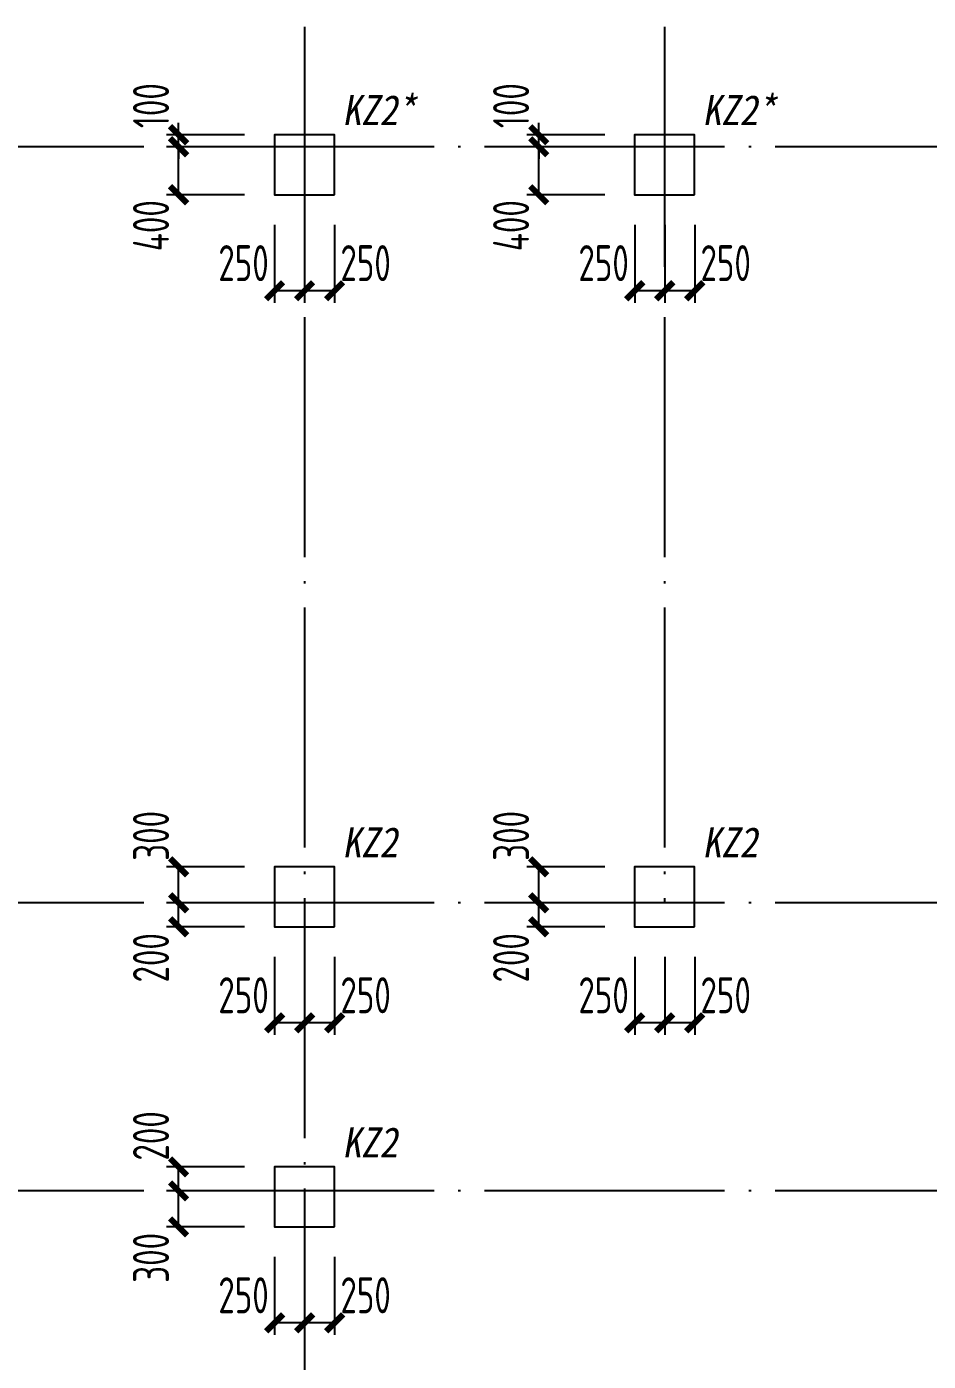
# Model space of a CAD drawing. Extents: x 9732137 to 18866768, y -962146 to 246094.
# Drawn here: x 9799983 to 9807495, y -25555 to -14435 of the extents above; entities that cross this region are included whole.
import ezdxf

# ---------------------------------------------------------------- set-up
doc = ezdxf.new("R2010")
doc.units = 0
doc.header["$LTSCALE"] = 1000
doc.linetypes.add('DOTE', pattern=[2.42, 2, -0.2, 0.02, -0.2])
doc.layers.get('0').update_dxf_attribs({"linetype": 'CONTINUOUS'})
doc.layers.get('Defpoints').update_dxf_attribs({"linetype": 'CONTINUOUS'})
for name, color, linetype in [('AXIS', 1, 'DOTE'), ('COLU', 7, 'CONTINUOUS'), ('COLU_DIM', 3, 'CONTINUOUS'), ('TEXT', 7, 'CONTINUOUS')]:
    doc.layers.add(name, color=color, linetype=linetype)
doc.styles.add('STYLE3', font='simhei.ttf', dxfattribs={"width": 0.9})
doc.styles.add('TSSD_Dimension', font='Tssdeng.shx', dxfattribs={"width": 0.7, "bigfont": 'hztxt.shx'})
doc.dimstyles.new('TSSD_100_100$0', dxfattribs={"dimtxt": 300, "dimasz": 100, "dimexe": 100, "dimexo": 250, "dimgap": 80, "dimtad": 1, "dimdec": 0, "dimzin": 0, "dimdsep": 46, "dimtxsty": 'TSSD_Dimension', "dimblk1": 'ARCHTICK', "dimblk2": 'ARCHTICK', "dimsah": 1, "dimcen": 0, "dimclrd": 3, "dimclre": 256, "dimclrt": 7, "dimadec": 1, "dimazin": 0, "dimtfac": 1, "dimtdec": 0, "dimtix": 1, "dimtmove": 2, "dimatfit": 3, "dimldrblk": 'ARCHTICK', "dimfxl": 1, "dimtolj": 1, "dimtzin": 0, "dimarcsym": 0})

# ---------------------------------------------------------------- blocks, each defined once
blk = doc.blocks.new('_ArchTick')
at = {"color": 0, "linetype": 'ByBlock', "const_width": 0.5}
blk.add_lwpolyline([(-0.71, -0.71), (0.71, 0.71)], dxfattribs=at)
blk = doc.blocks.new('*D231')
at = {"layer": 'COLU_DIM', "lineweight": -2}
for p, q in [((9805299, -16085), (9805299, -16735)), ((9805549, -16085), (9805549, -16735))]:
    blk.add_line(p, q, dxfattribs=at)
at = {"layer": 'COLU_DIM', "color": 3, "lineweight": -2}
blk.add_line((9805549, -16635), (9805299, -16635), dxfattribs=at)
at = {"layer": 'Defpoints', "color": 0}
for p in [(9805299, -15835), (9805549, -15835), (9805299, -16635)]:
    blk.add_point(p, dxfattribs=at)
at = {"layer": 'COLU_DIM', "color": 3, "lineweight": -2, "xscale": 100, "yscale": 100, "zscale": 100, "rotation": 180}
blk.add_blockref('_ArchTick', (9805299, -16635), dxfattribs=at)
at = {"layer": 'COLU_DIM', "color": 3, "lineweight": -2, "xscale": 100, "yscale": 100, "zscale": 100}
blk.add_blockref('_ArchTick', (9805549, -16635), dxfattribs=at)
at = {"layer": 'COLU_DIM', "color": 7, "insert": (9805807, -16405), "char_height": 300, "attachment_point": 5, "style": 'TSSD_Dimension'}
blk.add_mtext('\\A1;250', dxfattribs=at)
blk = doc.blocks.new('*D232')
at = {"layer": 'COLU_DIM', "lineweight": -2}
for p, q in [((9805049, -16085), (9805049, -16735)), ((9805299, -16085), (9805299, -16735))]:
    blk.add_line(p, q, dxfattribs=at)
at = {"layer": 'COLU_DIM', "color": 3, "lineweight": -2}
blk.add_line((9805299, -16635), (9805049, -16635), dxfattribs=at)
at = {"layer": 'Defpoints', "color": 0}
for p in [(9805049, -15835), (9805299, -15835), (9805049, -16635)]:
    blk.add_point(p, dxfattribs=at)
at = {"layer": 'COLU_DIM', "color": 3, "lineweight": -2, "xscale": 100, "yscale": 100, "zscale": 100, "rotation": 180}
blk.add_blockref('_ArchTick', (9805049, -16635), dxfattribs=at)
at = {"layer": 'COLU_DIM', "color": 3, "lineweight": -2, "xscale": 100, "yscale": 100, "zscale": 100}
blk.add_blockref('_ArchTick', (9805299, -16635), dxfattribs=at)
at = {"layer": 'COLU_DIM', "color": 7, "insert": (9804790, -16405), "char_height": 300, "attachment_point": 5, "style": 'TSSD_Dimension'}
blk.add_mtext('\\A1;250', dxfattribs=at)
blk = doc.blocks.new('*D233')
at = {"layer": 'COLU_DIM', "lineweight": -2}
for p, q in [((9804799, -15435), (9804149, -15435)), ((9804799, -15835), (9804149, -15835))]:
    blk.add_line(p, q, dxfattribs=at)
at = {"layer": 'COLU_DIM', "color": 3, "lineweight": -2}
blk.add_line((9804249, -15835), (9804249, -15435), dxfattribs=at)
at = {"layer": 'Defpoints', "color": 0}
for p in [(9804249, -15435), (9805049, -15435), (9805049, -15835)]:
    blk.add_point(p, dxfattribs=at)
at = {"layer": 'COLU_DIM', "color": 3, "lineweight": -2, "xscale": 100, "yscale": 100, "zscale": 100}
for p, rotation in [((9804249, -15435), 90), ((9804249, -15835), 270)]:
    blk.add_blockref('_ArchTick', p, dxfattribs=dict(at, rotation=rotation))
at = {"layer": 'COLU_DIM', "color": 7, "insert": (9804019, -16093), "char_height": 300, "attachment_point": 5, "rotation": 90, "style": 'TSSD_Dimension'}
blk.add_mtext('\\A1;400', dxfattribs=at)
blk = doc.blocks.new('*D234')
at = {"layer": 'COLU_DIM', "lineweight": -2}
for p, q in [((9804799, -15335), (9804149, -15335)), ((9804799, -15435), (9804149, -15435))]:
    blk.add_line(p, q, dxfattribs=at)
at = {"layer": 'COLU_DIM', "color": 3, "lineweight": -2}
for p, q in [((9804249, -15335), (9804249, -15235)), ((9804249, -15435), (9804249, -15335)), ((9804249, -15435), (9804249, -15535))]:
    blk.add_line(p, q, dxfattribs=at)
at = {"layer": 'Defpoints', "color": 0}
for p in [(9804249, -15335), (9805049, -15335), (9805049, -15435)]:
    blk.add_point(p, dxfattribs=at)
at = {"layer": 'COLU_DIM', "color": 3, "lineweight": -2, "xscale": 100, "yscale": 100, "zscale": 100}
for p, rotation in [((9804249, -15335), 270), ((9804249, -15435), 90)]:
    blk.add_blockref('_ArchTick', p, dxfattribs=dict(at, rotation=rotation))
at = {"layer": 'COLU_DIM', "color": 7, "insert": (9804019, -15093), "char_height": 300, "attachment_point": 5, "rotation": 90, "style": 'TSSD_Dimension'}
blk.add_mtext('\\A1;100', dxfattribs=at)
blk = doc.blocks.new('*D235')
at = {"layer": 'COLU_DIM', "lineweight": -2}
for p, q in [((9805299, -22185), (9805299, -22835)), ((9805549, -22185), (9805549, -22835))]:
    blk.add_line(p, q, dxfattribs=at)
at = {"layer": 'COLU_DIM', "color": 3, "lineweight": -2}
blk.add_line((9805549, -22735), (9805299, -22735), dxfattribs=at)
at = {"layer": 'Defpoints', "color": 0}
for p in [(9805299, -21935), (9805549, -21935), (9805299, -22735)]:
    blk.add_point(p, dxfattribs=at)
at = {"layer": 'COLU_DIM', "color": 3, "lineweight": -2, "xscale": 100, "yscale": 100, "zscale": 100, "rotation": 180}
blk.add_blockref('_ArchTick', (9805299, -22735), dxfattribs=at)
at = {"layer": 'COLU_DIM', "color": 3, "lineweight": -2, "xscale": 100, "yscale": 100, "zscale": 100}
blk.add_blockref('_ArchTick', (9805549, -22735), dxfattribs=at)
at = {"layer": 'COLU_DIM', "color": 7, "insert": (9805807, -22505), "char_height": 300, "attachment_point": 5, "style": 'TSSD_Dimension'}
blk.add_mtext('\\A1;250', dxfattribs=at)
blk = doc.blocks.new('*D236')
at = {"layer": 'COLU_DIM', "lineweight": -2}
for p, q in [((9805049, -22185), (9805049, -22835)), ((9805299, -22185), (9805299, -22835))]:
    blk.add_line(p, q, dxfattribs=at)
at = {"layer": 'COLU_DIM', "color": 3, "lineweight": -2}
blk.add_line((9805299, -22735), (9805049, -22735), dxfattribs=at)
at = {"layer": 'Defpoints', "color": 0}
for p in [(9805049, -21935), (9805299, -21935), (9805049, -22735)]:
    blk.add_point(p, dxfattribs=at)
at = {"layer": 'COLU_DIM', "color": 3, "lineweight": -2, "xscale": 100, "yscale": 100, "zscale": 100, "rotation": 180}
blk.add_blockref('_ArchTick', (9805049, -22735), dxfattribs=at)
at = {"layer": 'COLU_DIM', "color": 3, "lineweight": -2, "xscale": 100, "yscale": 100, "zscale": 100}
blk.add_blockref('_ArchTick', (9805299, -22735), dxfattribs=at)
at = {"layer": 'COLU_DIM', "color": 7, "insert": (9804790, -22505), "char_height": 300, "attachment_point": 5, "style": 'TSSD_Dimension'}
blk.add_mtext('\\A1;250', dxfattribs=at)
blk = doc.blocks.new('*D237')
at = {"layer": 'COLU_DIM', "lineweight": -2}
for p, q in [((9804799, -21735), (9804149, -21735)), ((9804799, -21935), (9804149, -21935))]:
    blk.add_line(p, q, dxfattribs=at)
at = {"layer": 'COLU_DIM', "color": 3, "lineweight": -2}
blk.add_line((9804249, -21935), (9804249, -21735), dxfattribs=at)
at = {"layer": 'Defpoints', "color": 0}
for p in [(9804249, -21735), (9805049, -21735), (9805049, -21935)]:
    blk.add_point(p, dxfattribs=at)
at = {"layer": 'COLU_DIM', "color": 3, "lineweight": -2, "xscale": 100, "yscale": 100, "zscale": 100}
for p, rotation in [((9804249, -21735), 90), ((9804249, -21935), 270)]:
    blk.add_blockref('_ArchTick', p, dxfattribs=dict(at, rotation=rotation))
at = {"layer": 'COLU_DIM', "color": 7, "insert": (9804019, -22193), "char_height": 300, "attachment_point": 5, "rotation": 90, "style": 'TSSD_Dimension'}
blk.add_mtext('\\A1;200', dxfattribs=at)
blk = doc.blocks.new('*D238')
at = {"layer": 'COLU_DIM', "lineweight": -2}
for p, q in [((9804799, -21435), (9804149, -21435)), ((9804799, -21735), (9804149, -21735))]:
    blk.add_line(p, q, dxfattribs=at)
at = {"layer": 'COLU_DIM', "color": 3, "lineweight": -2}
blk.add_line((9804249, -21735), (9804249, -21435), dxfattribs=at)
at = {"layer": 'Defpoints', "color": 0}
for p in [(9804249, -21435), (9805049, -21435), (9805049, -21735)]:
    blk.add_point(p, dxfattribs=at)
at = {"layer": 'COLU_DIM', "color": 3, "lineweight": -2, "xscale": 100, "yscale": 100, "zscale": 100}
for p, rotation in [((9804249, -21435), 90), ((9804249, -21735), 270)]:
    blk.add_blockref('_ArchTick', p, dxfattribs=dict(at, rotation=rotation))
at = {"layer": 'COLU_DIM', "color": 7, "insert": (9804019, -21177), "char_height": 300, "attachment_point": 5, "rotation": 90, "style": 'TSSD_Dimension'}
blk.add_mtext('\\A1;300', dxfattribs=at)
blk = doc.blocks.new('*D239')
at = {"layer": 'COLU_DIM', "lineweight": -2}
for p, q in [((9802299, -16085), (9802299, -16735)), ((9802549, -16085), (9802549, -16735))]:
    blk.add_line(p, q, dxfattribs=at)
at = {"layer": 'COLU_DIM', "color": 3, "lineweight": -2}
blk.add_line((9802549, -16635), (9802299, -16635), dxfattribs=at)
at = {"layer": 'Defpoints', "color": 0}
for p in [(9802299, -15835), (9802549, -15835), (9802299, -16635)]:
    blk.add_point(p, dxfattribs=at)
at = {"layer": 'COLU_DIM', "color": 3, "lineweight": -2, "xscale": 100, "yscale": 100, "zscale": 100, "rotation": 180}
blk.add_blockref('_ArchTick', (9802299, -16635), dxfattribs=at)
at = {"layer": 'COLU_DIM', "color": 3, "lineweight": -2, "xscale": 100, "yscale": 100, "zscale": 100}
blk.add_blockref('_ArchTick', (9802549, -16635), dxfattribs=at)
at = {"layer": 'COLU_DIM', "color": 7, "insert": (9802807, -16405), "char_height": 300, "attachment_point": 5, "style": 'TSSD_Dimension'}
blk.add_mtext('\\A1;250', dxfattribs=at)
blk = doc.blocks.new('*D240')
at = {"layer": 'COLU_DIM', "lineweight": -2}
for p, q in [((9802049, -16085), (9802049, -16735)), ((9802299, -16085), (9802299, -16735))]:
    blk.add_line(p, q, dxfattribs=at)
at = {"layer": 'COLU_DIM', "color": 3, "lineweight": -2}
blk.add_line((9802299, -16635), (9802049, -16635), dxfattribs=at)
at = {"layer": 'Defpoints', "color": 0}
for p in [(9802049, -15835), (9802299, -15835), (9802049, -16635)]:
    blk.add_point(p, dxfattribs=at)
at = {"layer": 'COLU_DIM', "color": 3, "lineweight": -2, "xscale": 100, "yscale": 100, "zscale": 100, "rotation": 180}
blk.add_blockref('_ArchTick', (9802049, -16635), dxfattribs=at)
at = {"layer": 'COLU_DIM', "color": 3, "lineweight": -2, "xscale": 100, "yscale": 100, "zscale": 100}
blk.add_blockref('_ArchTick', (9802299, -16635), dxfattribs=at)
at = {"layer": 'COLU_DIM', "color": 7, "insert": (9801790, -16405), "char_height": 300, "attachment_point": 5, "style": 'TSSD_Dimension'}
blk.add_mtext('\\A1;250', dxfattribs=at)
blk = doc.blocks.new('*D241')
at = {"layer": 'COLU_DIM', "lineweight": -2}
for p, q in [((9801799, -15435), (9801149, -15435)), ((9801799, -15835), (9801149, -15835))]:
    blk.add_line(p, q, dxfattribs=at)
at = {"layer": 'COLU_DIM', "color": 3, "lineweight": -2}
blk.add_line((9801249, -15835), (9801249, -15435), dxfattribs=at)
at = {"layer": 'Defpoints', "color": 0}
for p in [(9801249, -15435), (9802049, -15435), (9802049, -15835)]:
    blk.add_point(p, dxfattribs=at)
at = {"layer": 'COLU_DIM', "color": 3, "lineweight": -2, "xscale": 100, "yscale": 100, "zscale": 100}
for p, rotation in [((9801249, -15435), 90), ((9801249, -15835), 270)]:
    blk.add_blockref('_ArchTick', p, dxfattribs=dict(at, rotation=rotation))
at = {"layer": 'COLU_DIM', "color": 7, "insert": (9801019, -16093), "char_height": 300, "attachment_point": 5, "rotation": 90, "style": 'TSSD_Dimension'}
blk.add_mtext('\\A1;400', dxfattribs=at)
blk = doc.blocks.new('*D242')
at = {"layer": 'COLU_DIM', "lineweight": -2}
for p, q in [((9801799, -15335), (9801149, -15335)), ((9801799, -15435), (9801149, -15435))]:
    blk.add_line(p, q, dxfattribs=at)
at = {"layer": 'COLU_DIM', "color": 3, "lineweight": -2}
for p, q in [((9801249, -15335), (9801249, -15235)), ((9801249, -15435), (9801249, -15335)), ((9801249, -15435), (9801249, -15535))]:
    blk.add_line(p, q, dxfattribs=at)
at = {"layer": 'Defpoints', "color": 0}
for p in [(9801249, -15335), (9802049, -15335), (9802049, -15435)]:
    blk.add_point(p, dxfattribs=at)
at = {"layer": 'COLU_DIM', "color": 3, "lineweight": -2, "xscale": 100, "yscale": 100, "zscale": 100}
for p, rotation in [((9801249, -15335), 270), ((9801249, -15435), 90)]:
    blk.add_blockref('_ArchTick', p, dxfattribs=dict(at, rotation=rotation))
at = {"layer": 'COLU_DIM', "color": 7, "insert": (9801019, -15093), "char_height": 300, "attachment_point": 5, "rotation": 90, "style": 'TSSD_Dimension'}
blk.add_mtext('\\A1;100', dxfattribs=at)
blk = doc.blocks.new('*D243')
at = {"layer": 'COLU_DIM', "lineweight": -2}
for p, q in [((9802299, -22185), (9802299, -22835)), ((9802549, -22185), (9802549, -22835))]:
    blk.add_line(p, q, dxfattribs=at)
at = {"layer": 'COLU_DIM', "color": 3, "lineweight": -2}
blk.add_line((9802549, -22735), (9802299, -22735), dxfattribs=at)
at = {"layer": 'Defpoints', "color": 0}
for p in [(9802299, -21935), (9802549, -21935), (9802299, -22735)]:
    blk.add_point(p, dxfattribs=at)
at = {"layer": 'COLU_DIM', "color": 3, "lineweight": -2, "xscale": 100, "yscale": 100, "zscale": 100, "rotation": 180}
blk.add_blockref('_ArchTick', (9802299, -22735), dxfattribs=at)
at = {"layer": 'COLU_DIM', "color": 3, "lineweight": -2, "xscale": 100, "yscale": 100, "zscale": 100}
blk.add_blockref('_ArchTick', (9802549, -22735), dxfattribs=at)
at = {"layer": 'COLU_DIM', "color": 7, "insert": (9802807, -22505), "char_height": 300, "attachment_point": 5, "style": 'TSSD_Dimension'}
blk.add_mtext('\\A1;250', dxfattribs=at)
blk = doc.blocks.new('*D244')
at = {"layer": 'COLU_DIM', "lineweight": -2}
for p, q in [((9802049, -22185), (9802049, -22835)), ((9802299, -22185), (9802299, -22835))]:
    blk.add_line(p, q, dxfattribs=at)
at = {"layer": 'COLU_DIM', "color": 3, "lineweight": -2}
blk.add_line((9802299, -22735), (9802049, -22735), dxfattribs=at)
at = {"layer": 'Defpoints', "color": 0}
for p in [(9802049, -21935), (9802299, -21935), (9802049, -22735)]:
    blk.add_point(p, dxfattribs=at)
at = {"layer": 'COLU_DIM', "color": 3, "lineweight": -2, "xscale": 100, "yscale": 100, "zscale": 100, "rotation": 180}
blk.add_blockref('_ArchTick', (9802049, -22735), dxfattribs=at)
at = {"layer": 'COLU_DIM', "color": 3, "lineweight": -2, "xscale": 100, "yscale": 100, "zscale": 100}
blk.add_blockref('_ArchTick', (9802299, -22735), dxfattribs=at)
at = {"layer": 'COLU_DIM', "color": 7, "insert": (9801790, -22505), "char_height": 300, "attachment_point": 5, "style": 'TSSD_Dimension'}
blk.add_mtext('\\A1;250', dxfattribs=at)
blk = doc.blocks.new('*D245')
at = {"layer": 'COLU_DIM', "lineweight": -2}
for p, q in [((9801799, -21735), (9801149, -21735)), ((9801799, -21935), (9801149, -21935))]:
    blk.add_line(p, q, dxfattribs=at)
at = {"layer": 'COLU_DIM', "color": 3, "lineweight": -2}
blk.add_line((9801249, -21935), (9801249, -21735), dxfattribs=at)
at = {"layer": 'Defpoints', "color": 0}
for p in [(9801249, -21735), (9802049, -21735), (9802049, -21935)]:
    blk.add_point(p, dxfattribs=at)
at = {"layer": 'COLU_DIM', "color": 3, "lineweight": -2, "xscale": 100, "yscale": 100, "zscale": 100}
for p, rotation in [((9801249, -21735), 90), ((9801249, -21935), 270)]:
    blk.add_blockref('_ArchTick', p, dxfattribs=dict(at, rotation=rotation))
at = {"layer": 'COLU_DIM', "color": 7, "insert": (9801019, -22193), "char_height": 300, "attachment_point": 5, "rotation": 90, "style": 'TSSD_Dimension'}
blk.add_mtext('\\A1;200', dxfattribs=at)
blk = doc.blocks.new('*D246')
at = {"layer": 'COLU_DIM', "lineweight": -2}
for p, q in [((9801799, -21435), (9801149, -21435)), ((9801799, -21735), (9801149, -21735))]:
    blk.add_line(p, q, dxfattribs=at)
at = {"layer": 'COLU_DIM', "color": 3, "lineweight": -2}
blk.add_line((9801249, -21735), (9801249, -21435), dxfattribs=at)
at = {"layer": 'Defpoints', "color": 0}
for p in [(9801249, -21435), (9802049, -21435), (9802049, -21735)]:
    blk.add_point(p, dxfattribs=at)
at = {"layer": 'COLU_DIM', "color": 3, "lineweight": -2, "xscale": 100, "yscale": 100, "zscale": 100}
for p, rotation in [((9801249, -21435), 90), ((9801249, -21735), 270)]:
    blk.add_blockref('_ArchTick', p, dxfattribs=dict(at, rotation=rotation))
at = {"layer": 'COLU_DIM', "color": 7, "insert": (9801019, -21177), "char_height": 300, "attachment_point": 5, "rotation": 90, "style": 'TSSD_Dimension'}
blk.add_mtext('\\A1;300', dxfattribs=at)
blk = doc.blocks.new('*D247')
at = {"layer": 'COLU_DIM', "lineweight": -2}
for p, q in [((9802299, -24685), (9802299, -25335)), ((9802549, -24685), (9802549, -25335))]:
    blk.add_line(p, q, dxfattribs=at)
at = {"layer": 'COLU_DIM', "color": 3, "lineweight": -2}
blk.add_line((9802549, -25235), (9802299, -25235), dxfattribs=at)
at = {"layer": 'Defpoints', "color": 0}
for p in [(9802299, -24435), (9802549, -24435), (9802299, -25235)]:
    blk.add_point(p, dxfattribs=at)
at = {"layer": 'COLU_DIM', "color": 3, "lineweight": -2, "xscale": 100, "yscale": 100, "zscale": 100, "rotation": 180}
blk.add_blockref('_ArchTick', (9802299, -25235), dxfattribs=at)
at = {"layer": 'COLU_DIM', "color": 3, "lineweight": -2, "xscale": 100, "yscale": 100, "zscale": 100}
blk.add_blockref('_ArchTick', (9802549, -25235), dxfattribs=at)
at = {"layer": 'COLU_DIM', "color": 7, "insert": (9802807, -25005), "char_height": 300, "attachment_point": 5, "style": 'TSSD_Dimension'}
blk.add_mtext('\\A1;250', dxfattribs=at)
blk = doc.blocks.new('*D248')
at = {"layer": 'COLU_DIM', "lineweight": -2}
for p, q in [((9802049, -24685), (9802049, -25335)), ((9802299, -24685), (9802299, -25335))]:
    blk.add_line(p, q, dxfattribs=at)
at = {"layer": 'COLU_DIM', "color": 3, "lineweight": -2}
blk.add_line((9802299, -25235), (9802049, -25235), dxfattribs=at)
at = {"layer": 'Defpoints', "color": 0}
for p in [(9802049, -24435), (9802299, -24435), (9802049, -25235)]:
    blk.add_point(p, dxfattribs=at)
at = {"layer": 'COLU_DIM', "color": 3, "lineweight": -2, "xscale": 100, "yscale": 100, "zscale": 100, "rotation": 180}
blk.add_blockref('_ArchTick', (9802049, -25235), dxfattribs=at)
at = {"layer": 'COLU_DIM', "color": 3, "lineweight": -2, "xscale": 100, "yscale": 100, "zscale": 100}
blk.add_blockref('_ArchTick', (9802299, -25235), dxfattribs=at)
at = {"layer": 'COLU_DIM', "color": 7, "insert": (9801790, -25005), "char_height": 300, "attachment_point": 5, "style": 'TSSD_Dimension'}
blk.add_mtext('\\A1;250', dxfattribs=at)
blk = doc.blocks.new('*D249')
at = {"layer": 'COLU_DIM', "lineweight": -2}
for p, q in [((9801799, -24135), (9801149, -24135)), ((9801799, -24435), (9801149, -24435))]:
    blk.add_line(p, q, dxfattribs=at)
at = {"layer": 'COLU_DIM', "color": 3, "lineweight": -2}
blk.add_line((9801249, -24435), (9801249, -24135), dxfattribs=at)
at = {"layer": 'Defpoints', "color": 0}
for p in [(9801249, -24135), (9802049, -24135), (9802049, -24435)]:
    blk.add_point(p, dxfattribs=at)
at = {"layer": 'COLU_DIM', "color": 3, "lineweight": -2, "xscale": 100, "yscale": 100, "zscale": 100}
for p, rotation in [((9801249, -24135), 90), ((9801249, -24435), 270)]:
    blk.add_blockref('_ArchTick', p, dxfattribs=dict(at, rotation=rotation))
at = {"layer": 'COLU_DIM', "color": 7, "insert": (9801019, -24693), "char_height": 300, "attachment_point": 5, "rotation": 90, "style": 'TSSD_Dimension'}
blk.add_mtext('\\A1;300', dxfattribs=at)
blk = doc.blocks.new('*D250')
at = {"layer": 'COLU_DIM', "lineweight": -2}
for p, q in [((9801799, -23935), (9801149, -23935)), ((9801799, -24135), (9801149, -24135))]:
    blk.add_line(p, q, dxfattribs=at)
at = {"layer": 'COLU_DIM', "color": 3, "lineweight": -2}
blk.add_line((9801249, -24135), (9801249, -23935), dxfattribs=at)
at = {"layer": 'Defpoints', "color": 0}
for p in [(9801249, -23935), (9802049, -23935), (9802049, -24135)]:
    blk.add_point(p, dxfattribs=at)
at = {"layer": 'COLU_DIM', "color": 3, "lineweight": -2, "xscale": 100, "yscale": 100, "zscale": 100}
for p, rotation in [((9801249, -23935), 90), ((9801249, -24135), 270)]:
    blk.add_blockref('_ArchTick', p, dxfattribs=dict(at, rotation=rotation))
at = {"layer": 'COLU_DIM', "color": 7, "insert": (9801019, -23677), "char_height": 300, "attachment_point": 5, "rotation": 90, "style": 'TSSD_Dimension'}
blk.add_mtext('\\A1;200', dxfattribs=at)

msp = doc.modelspace()

# ---------------------------------------------------------------- linework, layer by layer
at = {"layer": 'AXIS'}
for p, q in [((9802298.5, -14435.1, 0), (9802298.5, -31435.1, 0)), ((9805298.5, -14435.1, 0), (9805298.5, -21735.1, 0)), ((9817898.5, -15435.1, 0), (9793898.5, -15435.1, 0)), ((9817898.5, -21735.1, 0), (9793898.5, -21735.1, 0)), ((9817898.5, -24135.1, 0), (9793898.5, -24135.1, 0))]:
    msp.add_line(p, q, dxfattribs=at)
at = {"layer": 'COLU', "ltscale": 1}
for points in [[(9802548.5, -15835.1), (9802548.5, -15335.1), (9802048.5, -15335.1), (9802048.5, -15835.1)], [(9805548.5, -15835.1), (9805548.5, -15335.1), (9805048.5, -15335.1), (9805048.5, -15835.1)], [(9802548.5, -21935.1), (9802548.5, -21435.1), (9802048.5, -21435.1), (9802048.5, -21935.1)], [(9805548.5, -21935.1), (9805548.5, -21435.1), (9805048.5, -21435.1), (9805048.5, -21935.1)], [(9802548.5, -24435.1), (9802548.5, -23935.1), (9802048.5, -23935.1), (9802048.5, -24435.1)]]:
    msp.add_lwpolyline(points, close=True, dxfattribs=at)

# ---------------------------------------------------------------- texts
at = {"layer": 'TEXT', "color": 2, "style": 'STYLE3', "oblique": 10, "width": 0.9}
for s, p in [('KZ2*', (9802616, -15255.5, 0)), ('KZ2*', (9805616, -15255.5, 0)), ('KZ2', (9802616, -21355.5, 0)), ('KZ2', (9805616, -21355.5, 0)), ('KZ2', (9802616, -23855.5, 0))]:
    msp.add_text(s, height=250, rotation=360, dxfattribs=at).set_placement(p)

# ---------------------------------------------------------------- dimensions: what is measured, and where the dimension line sits
at = {"layer": 'COLU_DIM'}
for base, p1, p2, angle, picture, middle in [((9801248.5, -15335.1, 0), (9802048.5, -15435.1, 0), (9802048.5, -15335.1, 0), 90, '*D242', (9801018.5, -15093.1, 0)), ((9804248.5, -15335.1, 0), (9805048.5, -15435.1, 0), (9805048.5, -15335.1, 0), 90, '*D234', (9804018.5, -15093.1, 0)), ((9801248.5, -15435.1, 0), (9802048.5, -15835.1, 0), (9802048.5, -15435.1, 0), 90, '*D241', (9801018.5, -16093.1, 0)), ((9804248.5, -15435.1, 0), (9805048.5, -15835.1, 0), (9805048.5, -15435.1, 0), 90, '*D233', (9804018.5, -16093.1, 0)), ((9802048.5, -16635.1, 0), (9802298.5, -15835.1, 0), (9802048.5, -15835.1, 0), 180, '*D240', (9801790.5, -16405.1, 0)), ((9802298.5, -16635.1, 0), (9802548.5, -15835.1, 0), (9802298.5, -15835.1, 0), 180, '*D239', (9802806.6, -16405.1, 0)), ((9805048.5, -16635.1, 0), (9805298.5, -15835.1, 0), (9805048.5, -15835.1, 0), 180, '*D232', (9804790.5, -16405.1, 0)), ((9805298.5, -16635.1, 0), (9805548.5, -15835.1, 0), (9805298.5, -15835.1, 0), 180, '*D231', (9805806.6, -16405.1, 0)), ((9801248.5, -21435.1, 0), (9802048.5, -21735.1, 0), (9802048.5, -21435.1, 0), 90, '*D246', (9801018.5, -21177, 0)), ((9804248.5, -21435.1, 0), (9805048.5, -21735.1, 0), (9805048.5, -21435.1, 0), 90, '*D238', (9804018.5, -21177, 0)), ((9801248.5, -21735.1, 0), (9802048.5, -21935.1, 0), (9802048.5, -21735.1, 0), 90, '*D245', (9801018.5, -22193.1, 0)), ((9804248.5, -21735.1, 0), (9805048.5, -21935.1, 0), (9805048.5, -21735.1, 0), 90, '*D237', (9804018.5, -22193.1, 0)), ((9802048.5, -22735.1, 0), (9802298.5, -21935.1, 0), (9802048.5, -21935.1, 0), 180, '*D244', (9801790.5, -22505.1, 0)), ((9802298.5, -22735.1, 0), (9802548.5, -21935.1, 0), (9802298.5, -21935.1, 0), 180, '*D243', (9802806.6, -22505.1, 0)), ((9805048.5, -22735.1, 0), (9805298.5, -21935.1, 0), (9805048.5, -21935.1, 0), 180, '*D236', (9804790.5, -22505.1, 0)), ((9805298.5, -22735.1, 0), (9805548.5, -21935.1, 0), (9805298.5, -21935.1, 0), 180, '*D235', (9805806.6, -22505.1, 0)), ((9801248.5, -23935.1, 0), (9802048.5, -24135.1, 0), (9802048.5, -23935.1, 0), 90, '*D250', (9801018.5, -23677, 0)), ((9801248.5, -24135.1, 0), (9802048.5, -24435.1, 0), (9802048.5, -24135.1, 0), 90, '*D249', (9801018.5, -24693.1, 0)), ((9802048.5, -25235.1, 0), (9802298.5, -24435.1, 0), (9802048.5, -24435.1, 0), 180, '*D248', (9801790.5, -25005.1, 0)), ((9802298.5, -25235.1, 0), (9802548.5, -24435.1, 0), (9802298.5, -24435.1, 0), 180, '*D247', (9802806.6, -25005.1, 0))]:
    dim = msp.add_linear_dim(base=base, p1=p1, p2=p2, angle=angle, dimstyle='TSSD_100_100$0', dxfattribs=at)
    dim.commit()
    dim.dimension.update_dxf_attribs({"geometry": picture, "text_midpoint": middle, "dimtype": 160})

doc.saveas('drawing.dxf')
